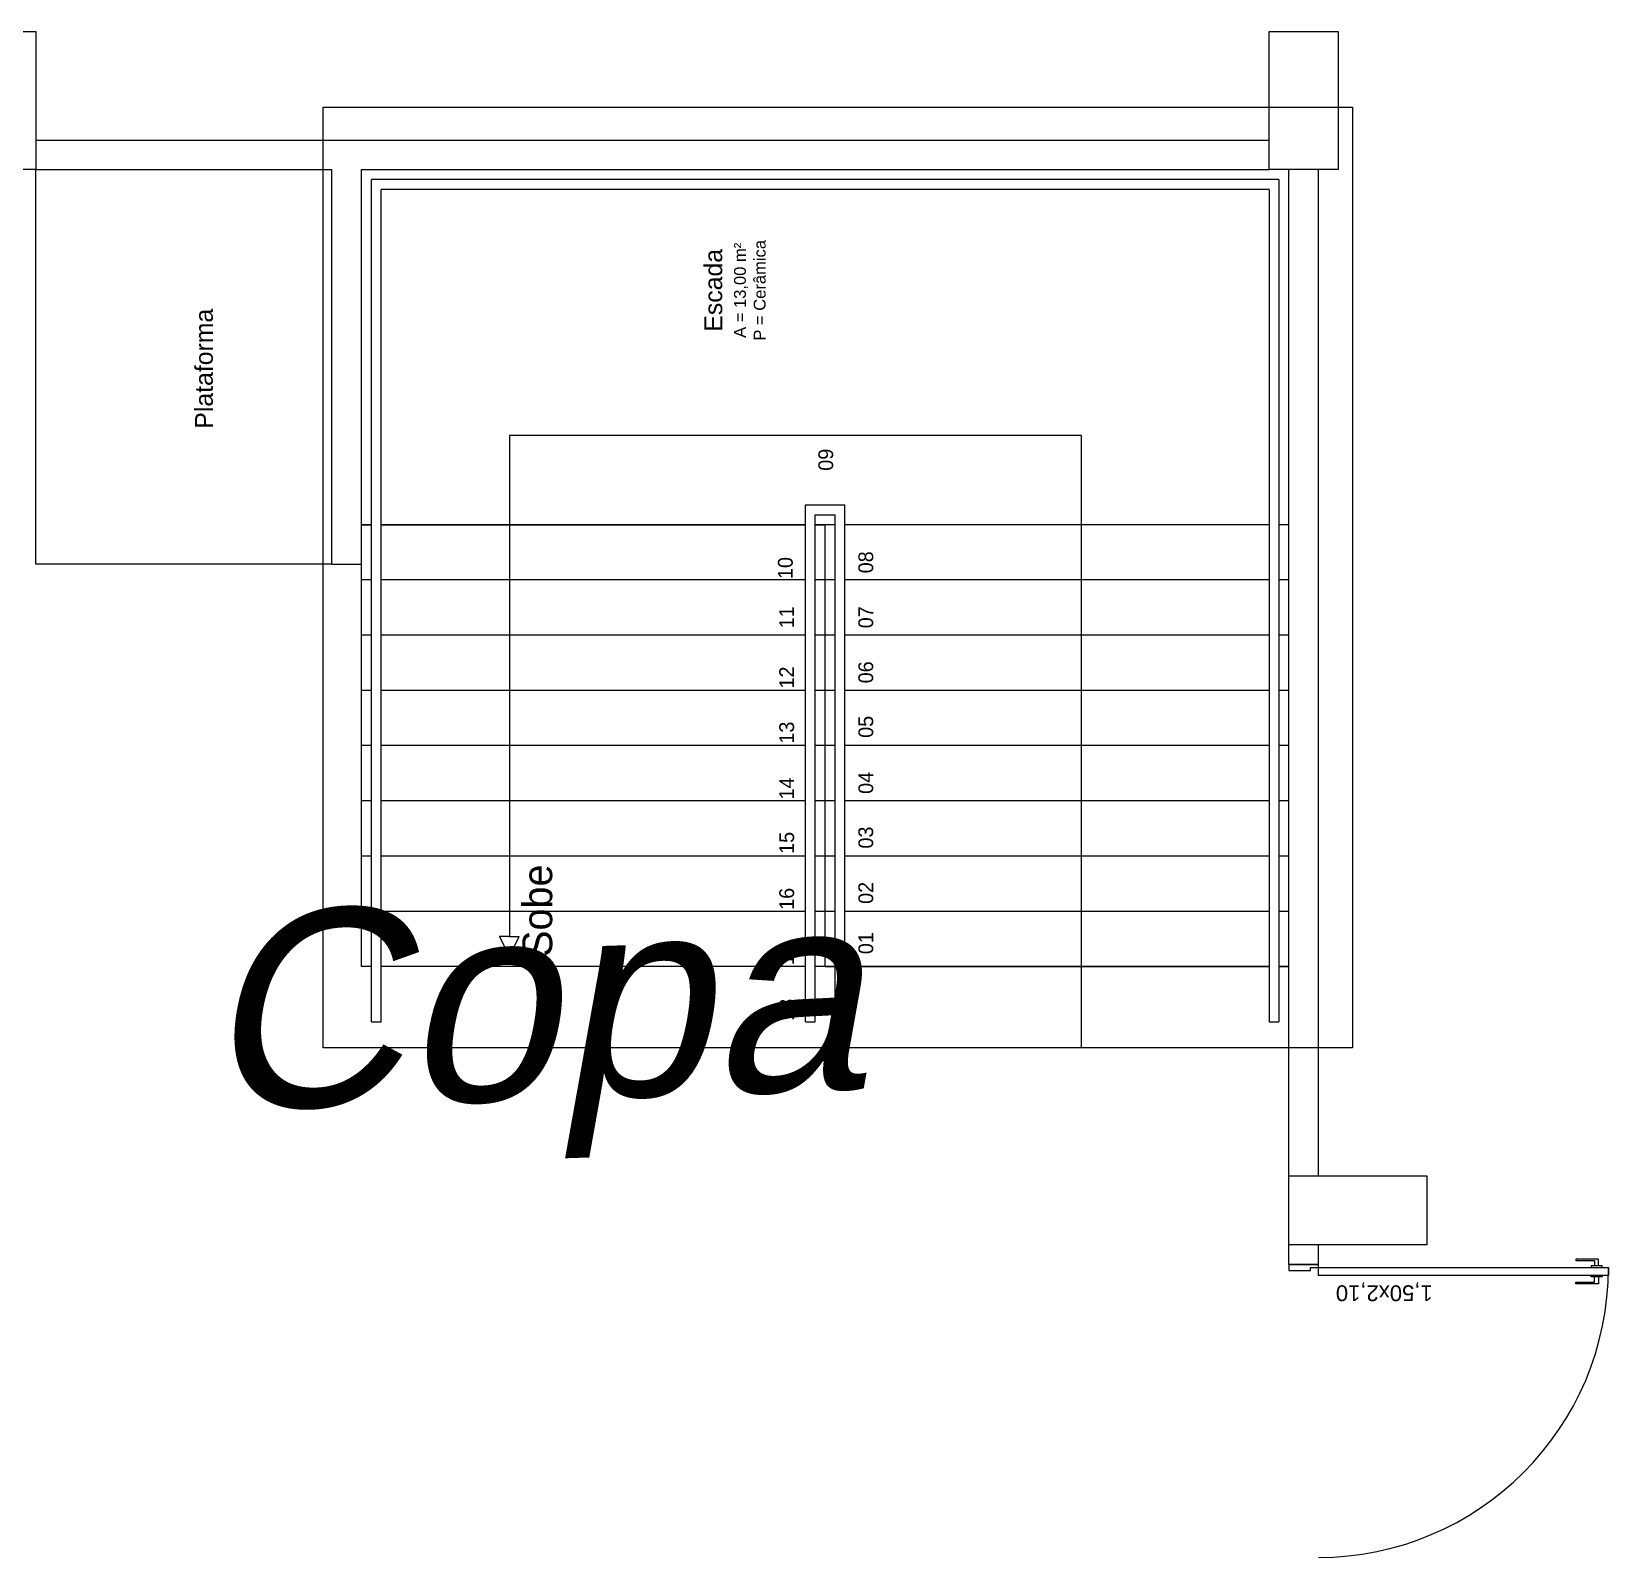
# Model space of a CAD drawing. Header units: metres. Extents: x 2113 to 5678, y -2764 to 956.
# Drawn here: x 3192.46 to 3200.45, y -2021.13 to -2013.4 of the extents above; entities that cross this region are included whole.
import ezdxf
from ezdxf.enums import TextEntityAlignment as Align

# ---------------------------------------------------------------- set-up
doc = ezdxf.new("R2010")
doc.units = ezdxf.units.M
doc.header["$MEASUREMENT"] = 0
doc.linetypes.add('CONTINUO', pattern=[0])
for name, color, linetype in [('_SETOR A', 1, 'Continuous'), ('_SETOR F', 30, 'Continuous'), ('A - Texto 1', 8, 'Continuous'), ('PAREDE', 7, 'Continuous'), ('pilar', 6, 'CONTINUO'), ('Pilares-Vigas', 5, 'Continuous'), ('Texto', 71, 'Continuous')]:
    doc.layers.add(name, color=color, linetype=linetype)
for name, color, linetype, lineweight in [('A-dimensão', 8, 'Continuous', 5), ('CANETA 02', 2, 'Continuous', 9), ('Esquadrias', 50, 'Continuous', 9)]:
    doc.layers.add(name, color=color, linetype=linetype, lineweight=lineweight)
doc.styles.add('SLDTEXTSTYLE0', font='stylu.ttf')
doc.styles.get("Standard").update_dxf_attribs({"font": 'arial.ttf'})
doc.styles.add('TEXTO', font='swisse.ttf')
doc.styles.add('util2000', font='arial.ttf', dxfattribs={"oblique": 12.000028})

# ---------------------------------------------------------------- blocks, each defined once
blk = doc.blocks.new('GINASIO')
for p, q in [((3758.9925, -1190.9447), (3758.9925, -1189.4447)), ((3758.9925, -1189.4447), (3760.9925, -1189.4447)), ((3757.0051, -1191.8447), (3757.1051, -1191.7947)), ((3757.1051, -1191.8447), (3757.1051, -1191.7947)), ((3757.0051, -1191.8447), (3757.1051, -1191.8947)), ((3759.6454, -1191.8447), (3757.1051, -1191.8447)), ((3757.1051, -1191.8447), (3757.1051, -1191.8947)), ((3759.6454, -1194.7447), (3759.6454, -1191.8447)), ((3756.5411, -1194.7447), (3759.6454, -1194.7447))]:
    blk.add_line(p, q)
at = {"layer": 'A-dimensão'}
for p, q in [((3756.6725, -1191.1447), (3760.9425, -1191.1447)), ((3756.6725, -1191.1447), (3756.6725, -1191.1947)), ((3760.9425, -1195.7447), (3760.9425, -1191.1447)), ((3756.6725, -1191.1947), (3760.8925, -1191.1947)), ((3760.8925, -1195.6947), (3760.8925, -1191.1947)), ((3756.6725, -1193.3447), (3759.2925, -1193.3447)), ((3756.6725, -1193.3447), (3756.6725, -1193.3947)), ((3756.6725, -1193.3947), (3759.2425, -1193.3947)), ((3759.2425, -1193.3947), (3759.2425, -1193.4947)), ((3759.2925, -1193.3447), (3759.2925, -1193.5447)), ((3756.6725, -1193.4947), (3759.2425, -1193.4947)), ((3756.6725, -1193.4947), (3756.6725, -1193.5447)), ((3756.6725, -1193.5447), (3759.2925, -1193.5447)), ((3760.8925, -1195.6947), (3756.6725, -1195.6947)), ((3756.6725, -1195.6947), (3756.6725, -1195.7447)), ((3760.9425, -1195.7447), (3756.6725, -1195.7447))]:
    blk.add_line(p, q, dxfattribs=at)
at = {"layer": 'CANETA 02', "linetype": 'Continuous', "ltscale": 0.0098}
for p, q in [((3756.9525, -1191.1447), (3756.9525, -1191.0947)), ((3756.9525, -1191.0947), (3758.9925, -1191.0947)), ((3757.2325, -1191.1447), (3757.2325, -1191.0947)), ((3757.5125, -1191.1447), (3757.5125, -1191.0947)), ((3757.7925, -1191.1447), (3757.7925, -1191.0947)), ((3758.0725, -1191.1447), (3758.0725, -1191.0947)), ((3758.3525, -1191.1447), (3758.3525, -1191.0947)), ((3758.6325, -1191.1447), (3758.6325, -1191.0947)), ((3758.9125, -1191.1447), (3758.9125, -1191.0947)), ((3759.1925, -1191.1447), (3759.1925, -1191.0947)), ((3759.1925, -1191.0947), (3759.1925, -1191.1447)), ((3756.9525, -1193.3447), (3756.9525, -1191.1947)), ((3757.2325, -1193.3447), (3757.2325, -1191.1947)), ((3757.5125, -1193.3447), (3757.5125, -1191.1947)), ((3757.7925, -1193.3447), (3757.7925, -1191.1947)), ((3758.0725, -1193.3447), (3758.0725, -1191.1947)), ((3758.3525, -1193.3447), (3758.3525, -1191.1947)), ((3758.6325, -1193.3447), (3758.6325, -1191.1947)), ((3758.9125, -1193.3447), (3758.9125, -1191.1947)), ((3759.1925, -1193.3447), (3759.1925, -1191.1947)), ((3759.1925, -1191.1947), (3759.1925, -1193.3447)), ((3756.9525, -1193.4947), (3756.9525, -1193.3947)), ((3757.2325, -1193.4947), (3757.2325, -1193.3947)), ((3757.5125, -1193.4947), (3757.5125, -1193.3947)), ((3757.7925, -1193.4947), (3757.7925, -1193.3947)), ((3758.0725, -1193.4947), (3758.0725, -1193.3947)), ((3758.3525, -1193.4947), (3758.3525, -1193.3947)), ((3758.6325, -1193.4947), (3758.6325, -1193.3947)), ((3758.9125, -1193.4947), (3758.9125, -1193.3947)), ((3759.1925, -1193.4947), (3759.1925, -1193.3947)), ((3759.1925, -1193.3947), (3759.1925, -1193.4447)), ((3756.9525, -1193.4447), (3759.1925, -1193.4447)), ((3756.9525, -1193.4447), (3756.9525, -1193.4947)), ((3756.9525, -1195.6947), (3756.9525, -1193.5447)), ((3756.9525, -1193.5447), (3756.9525, -1195.6947)), ((3757.2325, -1195.6947), (3757.2325, -1193.5447)), ((3757.5125, -1195.6947), (3757.5125, -1193.5447)), ((3757.7925, -1195.6947), (3757.7925, -1193.5447)), ((3758.0725, -1195.6947), (3758.0725, -1193.5447)), ((3758.3525, -1195.6947), (3758.3525, -1193.5447)), ((3758.6325, -1195.6947), (3758.6325, -1193.5447)), ((3758.9125, -1195.6947), (3758.9125, -1193.5447)), ((3759.1925, -1195.6947), (3759.1925, -1193.5447)), ((3756.9525, -1195.7947), (3756.9525, -1195.7447)), ((3756.9525, -1195.7447), (3756.9525, -1195.7947)), ((3757.2325, -1195.7947), (3757.2325, -1195.7447)), ((3757.5125, -1195.7947), (3757.5125, -1195.7447)), ((3757.7925, -1195.7947), (3757.7925, -1195.7447)), ((3758.0725, -1195.7947), (3758.0725, -1195.7447)), ((3758.3525, -1195.7947), (3758.3525, -1195.7447)), ((3758.6325, -1195.7947), (3758.6325, -1195.7447)), ((3758.9125, -1195.7947), (3758.9125, -1195.7447)), ((3759.1925, -1195.7947), (3759.1925, -1195.7447))]:
    blk.add_line(p, q, dxfattribs=at)
at = {"layer": 'Esquadrias'}
for p, q in [((3755.4425, -1195.7947), (3755.4125, -1195.7947)), ((3755.4125, -1195.7947), (3755.4125, -1195.9047)), ((3755.3875, -1197.4147), (3755.3875, -1195.9447)), ((3755.3875, -1195.9447), (3755.4275, -1195.9447)), ((3755.4125, -1195.9047), (3755.4275, -1195.9047)), ((3755.4275, -1195.9047), (3755.4275, -1195.9447)), ((3755.4275, -1195.9447), (3755.4425, -1195.9447)), ((3755.4275, -1195.9447), (3755.4275, -1197.4147)), ((3755.345, -1197.3647), (3755.345, -1197.2497)), ((3755.345, -1197.2497), (3755.3525, -1197.2497)), ((3755.3525, -1197.2497), (3755.3525, -1197.3447)), ((3755.47, -1197.2497), (3755.4625, -1197.2497)), ((3755.4625, -1197.2497), (3755.4625, -1197.3447)), ((3755.47, -1197.3647), (3755.47, -1197.2497)), ((3755.38, -1197.3647), (3755.345, -1197.3647)), ((3755.3525, -1197.3447), (3755.38, -1197.3447)), ((3755.38, -1197.3822), (3755.38, -1197.3272)), ((3755.38, -1197.3272), (3755.3875, -1197.3272)), ((3755.3875, -1197.3822), (3755.38, -1197.3822)), ((3755.435, -1197.3272), (3755.4275, -1197.3272)), ((3755.4275, -1197.3822), (3755.435, -1197.3822)), ((3755.435, -1197.3822), (3755.435, -1197.3272)), ((3755.4625, -1197.3447), (3755.435, -1197.3447)), ((3755.435, -1197.3647), (3755.47, -1197.3647)), ((3755.4275, -1197.4147), (3755.3875, -1197.4147))]:
    blk.add_line(p, q, dxfattribs=at)
blk.add_arc((3755.4275, -1195.9447), 1.47, 180, 270, dxfattribs=at)
at = {"layer": 'PAREDE', "ltscale": 5}
for p, q in [((3760.9925, -1189.4447), (3760.9925, -1190.9447)), ((3761.1425, -1189.4447), (3761.1425, -1195.6947)), ((3758.9925, -1190.9447), (3760.9925, -1190.9447)), ((3758.9925, -1190.9447), (3758.9925, -1191.0947)), ((3758.9925, -1191.0947), (3760.9925, -1191.0947)), ((3760.9925, -1191.0947), (3760.9925, -1195.6947)), ((3755.4425, -1195.7947), (3755.5425, -1195.7947)), ((3755.4425, -1195.7947), (3755.4425, -1195.9447)), ((3755.4425, -1195.9447), (3755.4425, -1195.7947)), ((3755.8925, -1195.7947), (3760.9925, -1195.7947)), ((3755.4425, -1195.9447), (3755.5425, -1195.9447)), ((3755.8925, -1195.9447), (3760.9925, -1195.9447))]:
    blk.add_line(p, q, dxfattribs=at)
at = {"layer": 'pilar'}
blk.add_lwpolyline([(3756.5411, -1190.8997), (3761.3084, -1190.8997), (3761.3084, -1196.1171), (3756.5411, -1196.1171), (3756.5411, -1190.8997)], dxfattribs=at)
at = {"layer": 'Pilares-Vigas'}
for points in [[(3760.9925, -1189.0947), (3761.6925, -1189.0947), (3761.6925, -1189.4447), (3760.9925, -1189.4447), (3760.9925, -1189.0947)], [(3760.9925, -1195.6947), (3761.6925, -1195.6947), (3761.6925, -1196.0447), (3760.9925, -1196.0447), (3760.9925, -1195.6947)], [(3755.5425, -1196.4947), (3755.5425, -1195.7947), (3755.8925, -1195.7947), (3755.8925, -1196.4947), (3755.5425, -1196.4947)]]:
    blk.add_lwpolyline(points, dxfattribs=at)
at = {"char_height": 0.12, "width": 2.720096, "attachment_point": 2}
for s, insert in [('{\\H0.75x;Plataforma}', (3759.9832, -1190.2513)), ('{\\H0.75x;Escada\\P\\H0.6667x;A = 13,00 m²\\PP = Cerâmica}', (3760.3806, -1192.8328))]:
    blk.add_mtext(s, dxfattribs=dict(at, insert=insert))
at = {"layer": 'A - Texto 1', "insert": (3755.3518, -1196.033), "char_height": 0.08, "width": 0.90408, "attachment_point": 9, "rotation": 90, "style": 'TEXTO'}
blk.add_mtext('1,50x2,10', dxfattribs=at)
at = {"layer": 'Texto', "style": 'SLDTEXTSTYLE0'}
for s, height, p in [('Sobe', 0.15, (3757.2359, -1192.0613)), ('18', 0.075, (3756.7336, -1193.2871)), ('17', 0.075, (3757.015, -1193.2871)), ('16', 0.075, (3757.296, -1193.2871)), ('15', 0.075, (3757.5797, -1193.2871)), ('14', 0.075, (3757.8556, -1193.2871)), ('13', 0.075, (3758.1385, -1193.2871)), ('12', 0.075, (3758.418, -1193.2871)), ('11', 0.075, (3758.723, -1193.2871)), ('10', 0.075, (3758.9729, -1193.2804)), ('09', 0.075, (3759.5219, -1193.4853)), ('01', 0.075, (3757.0712, -1193.6881)), ('02', 0.075, (3757.3263, -1193.6881)), ('03', 0.075, (3757.6067, -1193.6881)), ('04', 0.075, (3757.8838, -1193.6881)), ('05', 0.075, (3758.168, -1193.6881)), ('06', 0.075, (3758.4442, -1193.6881)), ('07', 0.075, (3758.7232, -1193.6881)), ('08', 0.075, (3759.0019, -1193.6881))]:
    blk.add_text(s, height=height, dxfattribs=at).set_placement(p, align=Align.CENTER)

msp = doc.modelspace()

# ---------------------------------------------------------------- block references
at = {"layer": '_SETOR A', "rotation": 89.99999999998815}
msp.add_blockref('GINASIO', (2003.0392, -5775.0918), dxfattribs=at)

# ---------------------------------------------------------------- texts
at = {"layer": '_SETOR F', "insert": (3193.351, -2019.1694), "char_height": 0.7, "width": 1.455289, "attachment_point": 7, "rotation": 1.84699, "style": 'util2000'}
msp.add_mtext('{\\f@Arial Unicode MS|b0|i0|c0|p34;\\P\\H1.4286x;Copa}', dxfattribs=at)

doc.saveas('drawing.dxf')
